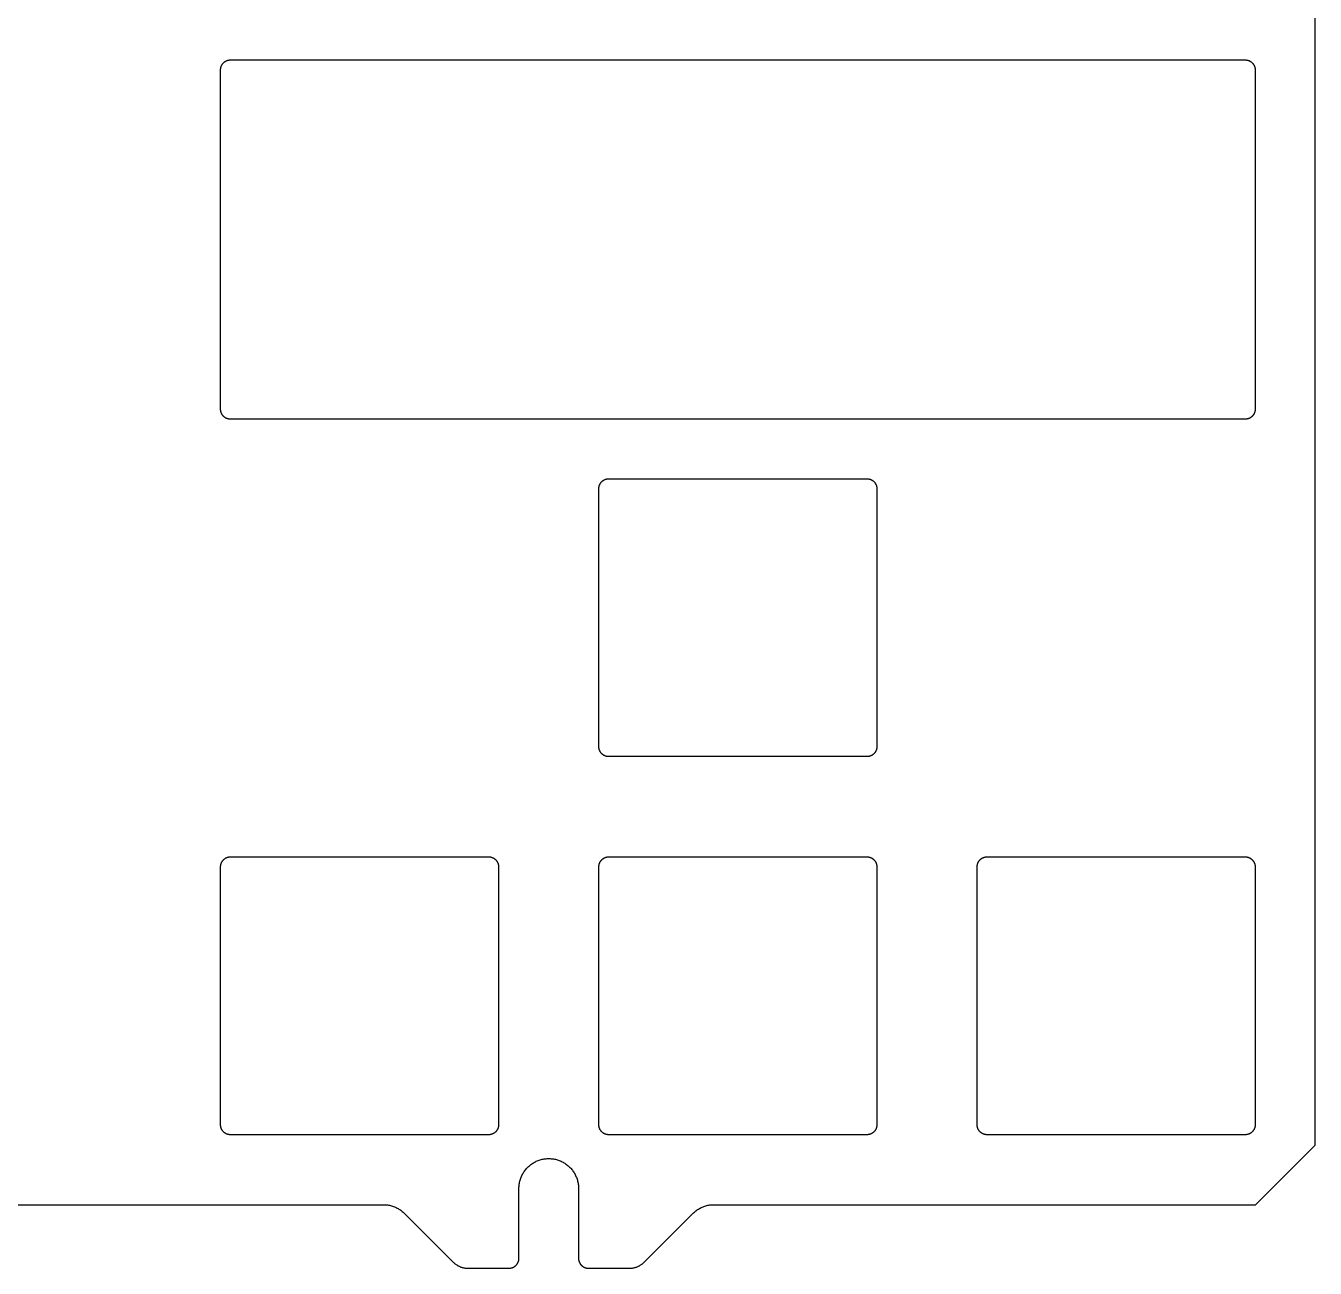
# Model space of a CAD drawing. Header units: millimetres. Extents: x 71 to 420, y -290 to -162.
# Drawn here: x 355 to 419.9, y -290.2 to -227.6 of the extents above; entities that cross this region are included whole.
import ezdxf

# ---------------------------------------------------------------- set-up
doc = ezdxf.new("R2010")
doc.units = ezdxf.units.MM
doc.layers.add('Layer 02', color=3, linetype='Continuous', true_color=0x00ff00)

msp = doc.modelspace()

# ---------------------------------------------------------------- linework, layer by layer
at = {"layer": 'Layer 02'}
for points in [[(389.616, -286.993), (416.895, -286.993), (419.895, -283.993), (419.895, -170.431), (416.895, -167.431), (410.666, -167.431)], [(364.77, -229.818), (364.77, -229.801), (364.771, -229.784), (364.773, -229.767), (364.775, -229.75), (364.777, -229.733), (364.78, -229.716), (364.784, -229.7), (364.788, -229.683), (364.793, -229.667), (364.799, -229.651), (364.805, -229.635), (364.811, -229.619), (364.818, -229.603), (364.826, -229.588), (364.834, -229.573), (364.843, -229.558), (364.852, -229.544), (364.861, -229.53), (364.872, -229.516), (364.882, -229.502), (364.893, -229.489), (364.904, -229.477), (364.916, -229.464), (364.929, -229.453), (364.941, -229.441), (364.954, -229.43), (364.968, -229.42), (364.982, -229.41), (364.996, -229.4), (365.01, -229.391), (365.025, -229.382), (365.04, -229.374), (365.055, -229.366), (365.071, -229.359), (365.086, -229.353), (365.102, -229.347), (365.119, -229.341), (365.135, -229.337), (365.152, -229.332), (365.168, -229.328), (365.185, -229.325), (365.202, -229.323), (365.219, -229.321), (365.236, -229.319), (365.253, -229.318), (365.27, -229.318)], [(364.77, -246.918), (364.77, -229.818)], [(365.27, -229.318), (416.37, -229.318)], [(416.37, -229.318), (416.387, -229.318), (416.404, -229.319), (416.421, -229.321), (416.438, -229.323), (416.455, -229.325), (416.472, -229.328), (416.488, -229.332), (416.505, -229.337), (416.521, -229.341), (416.537, -229.347), (416.553, -229.353), (416.569, -229.359), (416.585, -229.366), (416.6, -229.374), (416.615, -229.382), (416.63, -229.391), (416.644, -229.4), (416.658, -229.41), (416.672, -229.42), (416.685, -229.43), (416.699, -229.441), (416.711, -229.453), (416.723, -229.464), (416.735, -229.477), (416.747, -229.489), (416.758, -229.502), (416.768, -229.516), (416.778, -229.53), (416.788, -229.544), (416.797, -229.558), (416.806, -229.573), (416.814, -229.588), (416.821, -229.603), (416.829, -229.619), (416.835, -229.635), (416.841, -229.651), (416.846, -229.667), (416.851, -229.683), (416.856, -229.7), (416.859, -229.716), (416.863, -229.733), (416.865, -229.75), (416.867, -229.767), (416.869, -229.784), (416.87, -229.801), (416.87, -229.818)], [(416.87, -229.818), (416.87, -246.918)], [(365.27, -247.418), (365.253, -247.418), (365.236, -247.417), (365.219, -247.415), (365.202, -247.413), (365.185, -247.411), (365.168, -247.408), (365.152, -247.404), (365.135, -247.399), (365.119, -247.395), (365.102, -247.389), (365.086, -247.383), (365.071, -247.377), (365.055, -247.37), (365.04, -247.362), (365.025, -247.354), (365.01, -247.345), (364.996, -247.336), (364.982, -247.327), (364.968, -247.316), (364.954, -247.306), (364.941, -247.295), (364.929, -247.283), (364.916, -247.272), (364.904, -247.259), (364.893, -247.247), (364.882, -247.234), (364.872, -247.22), (364.861, -247.206), (364.852, -247.192), (364.843, -247.178), (364.834, -247.163), (364.826, -247.148), (364.818, -247.133), (364.811, -247.117), (364.805, -247.101), (364.799, -247.085), (364.793, -247.069), (364.788, -247.053), (364.784, -247.036), (364.78, -247.02), (364.777, -247.003), (364.775, -246.986), (364.773, -246.969), (364.771, -246.952), (364.77, -246.935), (364.77, -246.918)], [(416.87, -246.918), (416.87, -246.935), (416.869, -246.952), (416.867, -246.969), (416.865, -246.986), (416.863, -247.003), (416.859, -247.02), (416.856, -247.036), (416.851, -247.053), (416.846, -247.069), (416.841, -247.085), (416.835, -247.101), (416.829, -247.117), (416.821, -247.133), (416.814, -247.148), (416.806, -247.163), (416.797, -247.178), (416.788, -247.192), (416.778, -247.206), (416.768, -247.22), (416.758, -247.234), (416.747, -247.247), (416.735, -247.259), (416.723, -247.272), (416.711, -247.283), (416.699, -247.295), (416.685, -247.306), (416.672, -247.316), (416.658, -247.327), (416.644, -247.336), (416.63, -247.345), (416.615, -247.354), (416.6, -247.362), (416.585, -247.37), (416.569, -247.377), (416.553, -247.383), (416.537, -247.389), (416.521, -247.395), (416.505, -247.399), (416.488, -247.404), (416.472, -247.408), (416.455, -247.411), (416.438, -247.413), (416.421, -247.415), (416.404, -247.417), (416.387, -247.418), (416.37, -247.418)], [(416.37, -247.418), (365.27, -247.418)], [(383.82, -250.918), (383.82, -250.901), (383.821, -250.884), (383.823, -250.867), (383.825, -250.85), (383.827, -250.833), (383.83, -250.816), (383.834, -250.8), (383.838, -250.783), (383.843, -250.767), (383.849, -250.751), (383.855, -250.735), (383.861, -250.719), (383.868, -250.703), (383.876, -250.688), (383.884, -250.673), (383.893, -250.658), (383.902, -250.644), (383.911, -250.63), (383.922, -250.616), (383.932, -250.602), (383.943, -250.589), (383.954, -250.577), (383.966, -250.564), (383.979, -250.553), (383.991, -250.541), (384.004, -250.53), (384.018, -250.52), (384.032, -250.51), (384.046, -250.5), (384.06, -250.491), (384.075, -250.482), (384.09, -250.474), (384.105, -250.466), (384.121, -250.459), (384.136, -250.453), (384.152, -250.447), (384.169, -250.441), (384.185, -250.437), (384.202, -250.432), (384.218, -250.428), (384.235, -250.425), (384.252, -250.423), (384.269, -250.421), (384.286, -250.419), (384.303, -250.418), (384.32, -250.418)], [(384.32, -250.418), (397.32, -250.418)], [(397.32, -250.418), (397.337, -250.418), (397.354, -250.419), (397.371, -250.421), (397.388, -250.423), (397.405, -250.425), (397.422, -250.428), (397.438, -250.432), (397.455, -250.437), (397.471, -250.441), (397.487, -250.447), (397.503, -250.453), (397.519, -250.459), (397.535, -250.466), (397.55, -250.474), (397.565, -250.482), (397.58, -250.491), (397.594, -250.5), (397.608, -250.51), (397.622, -250.52), (397.635, -250.53), (397.649, -250.541), (397.661, -250.553), (397.673, -250.564), (397.685, -250.577), (397.697, -250.589), (397.708, -250.602), (397.718, -250.616), (397.728, -250.63), (397.738, -250.644), (397.747, -250.658), (397.756, -250.673), (397.764, -250.688), (397.771, -250.703), (397.779, -250.719), (397.785, -250.735), (397.791, -250.751), (397.796, -250.767), (397.801, -250.783), (397.806, -250.8), (397.809, -250.816), (397.813, -250.833), (397.815, -250.85), (397.817, -250.867), (397.819, -250.884), (397.82, -250.901), (397.82, -250.918)], [(383.82, -263.918), (383.82, -250.918)], [(397.82, -250.918), (397.82, -263.918)], [(384.32, -264.418), (384.303, -264.418), (384.286, -264.417), (384.269, -264.415), (384.252, -264.413), (384.235, -264.411), (384.218, -264.408), (384.202, -264.404), (384.185, -264.399), (384.169, -264.395), (384.152, -264.389), (384.136, -264.383), (384.121, -264.377), (384.105, -264.37), (384.09, -264.362), (384.075, -264.354), (384.06, -264.345), (384.046, -264.336), (384.032, -264.327), (384.018, -264.316), (384.004, -264.306), (383.991, -264.295), (383.979, -264.283), (383.966, -264.272), (383.954, -264.259), (383.943, -264.247), (383.932, -264.234), (383.922, -264.22), (383.911, -264.206), (383.902, -264.192), (383.893, -264.178), (383.884, -264.163), (383.876, -264.148), (383.868, -264.133), (383.861, -264.117), (383.855, -264.101), (383.849, -264.085), (383.843, -264.069), (383.838, -264.053), (383.834, -264.036), (383.83, -264.02), (383.827, -264.003), (383.825, -263.986), (383.823, -263.969), (383.821, -263.952), (383.82, -263.935), (383.82, -263.918)], [(397.82, -263.918), (397.82, -263.935), (397.819, -263.952), (397.817, -263.969), (397.815, -263.986), (397.813, -264.003), (397.809, -264.02), (397.806, -264.036), (397.801, -264.053), (397.796, -264.069), (397.791, -264.085), (397.785, -264.101), (397.779, -264.117), (397.771, -264.133), (397.764, -264.148), (397.756, -264.163), (397.747, -264.178), (397.738, -264.192), (397.728, -264.206), (397.718, -264.22), (397.708, -264.234), (397.697, -264.247), (397.685, -264.259), (397.673, -264.272), (397.661, -264.283), (397.649, -264.295), (397.635, -264.306), (397.622, -264.316), (397.608, -264.327), (397.594, -264.336), (397.58, -264.345), (397.565, -264.354), (397.55, -264.362), (397.535, -264.37), (397.519, -264.377), (397.503, -264.383), (397.487, -264.389), (397.471, -264.395), (397.455, -264.399), (397.438, -264.404), (397.422, -264.408), (397.405, -264.411), (397.388, -264.413), (397.371, -264.415), (397.354, -264.417), (397.337, -264.418), (397.32, -264.418)], [(397.32, -264.418), (384.32, -264.418)], [(364.77, -269.968), (364.77, -269.951), (364.771, -269.934), (364.773, -269.917), (364.775, -269.9), (364.777, -269.883), (364.78, -269.866), (364.784, -269.85), (364.788, -269.833), (364.793, -269.817), (364.799, -269.801), (364.805, -269.785), (364.811, -269.769), (364.818, -269.753), (364.826, -269.738), (364.834, -269.723), (364.843, -269.708), (364.852, -269.694), (364.861, -269.68), (364.872, -269.666), (364.882, -269.652), (364.893, -269.639), (364.904, -269.627), (364.916, -269.614), (364.929, -269.603), (364.941, -269.591), (364.954, -269.58), (364.968, -269.57), (364.982, -269.56), (364.996, -269.55), (365.01, -269.541), (365.025, -269.532), (365.04, -269.524), (365.055, -269.516), (365.071, -269.509), (365.086, -269.503), (365.102, -269.497), (365.119, -269.491), (365.135, -269.487), (365.152, -269.482), (365.168, -269.478), (365.185, -269.475), (365.202, -269.473), (365.219, -269.471), (365.236, -269.469), (365.253, -269.468), (365.27, -269.468)], [(365.27, -269.468), (378.27, -269.468)], [(378.27, -269.468), (378.287, -269.468), (378.304, -269.469), (378.321, -269.471), (378.338, -269.473), (378.355, -269.475), (378.372, -269.478), (378.388, -269.482), (378.405, -269.487), (378.421, -269.491), (378.437, -269.497), (378.453, -269.503), (378.469, -269.509), (378.485, -269.516), (378.5, -269.524), (378.515, -269.532), (378.53, -269.541), (378.544, -269.55), (378.558, -269.56), (378.572, -269.57), (378.585, -269.58), (378.599, -269.591), (378.611, -269.603), (378.623, -269.614), (378.635, -269.627), (378.647, -269.639), (378.658, -269.652), (378.668, -269.666), (378.678, -269.68), (378.688, -269.694), (378.697, -269.708), (378.706, -269.723), (378.714, -269.738), (378.721, -269.753), (378.729, -269.769), (378.735, -269.785), (378.741, -269.801), (378.746, -269.817), (378.751, -269.833), (378.756, -269.85), (378.759, -269.866), (378.763, -269.883), (378.765, -269.9), (378.767, -269.917), (378.769, -269.934), (378.77, -269.951), (378.77, -269.968)], [(383.82, -269.968), (383.82, -269.951), (383.821, -269.934), (383.823, -269.917), (383.825, -269.9), (383.827, -269.883), (383.83, -269.866), (383.834, -269.85), (383.838, -269.833), (383.843, -269.817), (383.849, -269.801), (383.855, -269.785), (383.861, -269.769), (383.868, -269.753), (383.876, -269.738), (383.884, -269.723), (383.893, -269.708), (383.902, -269.694), (383.911, -269.68), (383.922, -269.666), (383.932, -269.652), (383.943, -269.639), (383.954, -269.627), (383.966, -269.614), (383.979, -269.603), (383.991, -269.591), (384.004, -269.58), (384.018, -269.57), (384.032, -269.56), (384.046, -269.55), (384.06, -269.541), (384.075, -269.532), (384.09, -269.524), (384.105, -269.516), (384.121, -269.509), (384.136, -269.503), (384.152, -269.497), (384.169, -269.491), (384.185, -269.487), (384.202, -269.482), (384.218, -269.478), (384.235, -269.475), (384.252, -269.473), (384.269, -269.471), (384.286, -269.469), (384.303, -269.468), (384.32, -269.468)], [(384.32, -269.468), (397.32, -269.468)], [(397.32, -269.468), (397.337, -269.468), (397.354, -269.469), (397.371, -269.471), (397.388, -269.473), (397.405, -269.475), (397.422, -269.478), (397.438, -269.482), (397.455, -269.487), (397.471, -269.491), (397.487, -269.497), (397.503, -269.503), (397.519, -269.509), (397.535, -269.516), (397.55, -269.524), (397.565, -269.532), (397.58, -269.541), (397.594, -269.55), (397.608, -269.56), (397.622, -269.57), (397.635, -269.58), (397.649, -269.591), (397.661, -269.603), (397.673, -269.614), (397.685, -269.627), (397.697, -269.639), (397.708, -269.652), (397.718, -269.666), (397.728, -269.68), (397.738, -269.694), (397.747, -269.708), (397.756, -269.723), (397.764, -269.738), (397.771, -269.753), (397.779, -269.769), (397.785, -269.785), (397.791, -269.801), (397.796, -269.817), (397.801, -269.833), (397.806, -269.85), (397.809, -269.866), (397.813, -269.883), (397.815, -269.9), (397.817, -269.917), (397.819, -269.934), (397.82, -269.951), (397.82, -269.968)], [(402.87, -269.968), (402.87, -269.951), (402.871, -269.934), (402.873, -269.917), (402.875, -269.9), (402.877, -269.883), (402.88, -269.866), (402.884, -269.85), (402.888, -269.833), (402.893, -269.817), (402.899, -269.801), (402.905, -269.785), (402.911, -269.769), (402.918, -269.753), (402.926, -269.738), (402.934, -269.723), (402.943, -269.708), (402.952, -269.694), (402.961, -269.68), (402.972, -269.666), (402.982, -269.652), (402.993, -269.639), (403.004, -269.627), (403.016, -269.614), (403.029, -269.603), (403.041, -269.591), (403.054, -269.58), (403.068, -269.57), (403.082, -269.56), (403.096, -269.55), (403.11, -269.541), (403.125, -269.532), (403.14, -269.524), (403.155, -269.516), (403.171, -269.509), (403.186, -269.503), (403.202, -269.497), (403.219, -269.491), (403.235, -269.487), (403.252, -269.482), (403.268, -269.478), (403.285, -269.475), (403.302, -269.473), (403.319, -269.471), (403.336, -269.469), (403.353, -269.468), (403.37, -269.468)], [(403.37, -269.468), (416.37, -269.468)], [(416.37, -269.468), (416.387, -269.468), (416.404, -269.469), (416.421, -269.471), (416.438, -269.473), (416.455, -269.475), (416.472, -269.478), (416.488, -269.482), (416.505, -269.487), (416.521, -269.491), (416.537, -269.497), (416.553, -269.503), (416.569, -269.509), (416.585, -269.516), (416.6, -269.524), (416.615, -269.532), (416.63, -269.541), (416.644, -269.55), (416.658, -269.56), (416.672, -269.57), (416.685, -269.58), (416.699, -269.591), (416.711, -269.603), (416.723, -269.614), (416.735, -269.627), (416.747, -269.639), (416.758, -269.652), (416.768, -269.666), (416.778, -269.68), (416.788, -269.694), (416.797, -269.708), (416.806, -269.723), (416.814, -269.738), (416.821, -269.753), (416.829, -269.769), (416.835, -269.785), (416.841, -269.801), (416.846, -269.817), (416.851, -269.833), (416.856, -269.85), (416.859, -269.866), (416.863, -269.883), (416.865, -269.9), (416.867, -269.917), (416.869, -269.934), (416.87, -269.951), (416.87, -269.968)], [(364.77, -282.968), (364.77, -269.968)], [(378.77, -269.968), (378.77, -282.968)], [(383.82, -282.968), (383.82, -269.968)], [(397.82, -269.968), (397.82, -282.968)], [(402.87, -282.968), (402.87, -269.968)], [(416.87, -269.968), (416.87, -282.968)], [(365.27, -283.468), (365.253, -283.468), (365.236, -283.467), (365.219, -283.465), (365.202, -283.463), (365.185, -283.461), (365.168, -283.458), (365.152, -283.454), (365.135, -283.449), (365.119, -283.445), (365.102, -283.439), (365.086, -283.433), (365.071, -283.427), (365.055, -283.42), (365.04, -283.412), (365.025, -283.404), (365.01, -283.395), (364.996, -283.386), (364.982, -283.377), (364.968, -283.366), (364.954, -283.356), (364.941, -283.345), (364.929, -283.333), (364.916, -283.322), (364.904, -283.309), (364.893, -283.297), (364.882, -283.284), (364.872, -283.27), (364.861, -283.256), (364.852, -283.242), (364.843, -283.228), (364.834, -283.213), (364.826, -283.198), (364.818, -283.183), (364.811, -283.167), (364.805, -283.151), (364.799, -283.135), (364.793, -283.119), (364.788, -283.103), (364.784, -283.086), (364.78, -283.07), (364.777, -283.053), (364.775, -283.036), (364.773, -283.019), (364.771, -283.002), (364.77, -282.985), (364.77, -282.968)], [(378.77, -282.968), (378.77, -282.985), (378.769, -283.002), (378.767, -283.019), (378.765, -283.036), (378.763, -283.053), (378.759, -283.07), (378.756, -283.086), (378.751, -283.103), (378.746, -283.119), (378.741, -283.135), (378.735, -283.151), (378.729, -283.167), (378.721, -283.183), (378.714, -283.198), (378.706, -283.213), (378.697, -283.228), (378.688, -283.242), (378.678, -283.256), (378.668, -283.27), (378.658, -283.284), (378.647, -283.297), (378.635, -283.309), (378.623, -283.322), (378.611, -283.333), (378.599, -283.345), (378.585, -283.356), (378.572, -283.366), (378.558, -283.377), (378.544, -283.386), (378.53, -283.395), (378.515, -283.404), (378.5, -283.412), (378.485, -283.42), (378.469, -283.427), (378.453, -283.433), (378.437, -283.439), (378.421, -283.445), (378.405, -283.449), (378.388, -283.454), (378.372, -283.458), (378.355, -283.461), (378.338, -283.463), (378.321, -283.465), (378.304, -283.467), (378.287, -283.468), (378.27, -283.468)], [(384.32, -283.468), (384.303, -283.468), (384.286, -283.467), (384.269, -283.465), (384.252, -283.463), (384.235, -283.461), (384.218, -283.458), (384.202, -283.454), (384.185, -283.449), (384.169, -283.445), (384.152, -283.439), (384.136, -283.433), (384.121, -283.427), (384.105, -283.42), (384.09, -283.412), (384.075, -283.404), (384.06, -283.395), (384.046, -283.386), (384.032, -283.377), (384.018, -283.366), (384.004, -283.356), (383.991, -283.345), (383.979, -283.333), (383.966, -283.322), (383.954, -283.309), (383.943, -283.297), (383.932, -283.284), (383.922, -283.27), (383.911, -283.256), (383.902, -283.242), (383.893, -283.228), (383.884, -283.213), (383.876, -283.198), (383.868, -283.183), (383.861, -283.167), (383.855, -283.151), (383.849, -283.135), (383.843, -283.119), (383.838, -283.103), (383.834, -283.086), (383.83, -283.07), (383.827, -283.053), (383.825, -283.036), (383.823, -283.019), (383.821, -283.002), (383.82, -282.985), (383.82, -282.968)], [(397.82, -282.968), (397.82, -282.985), (397.819, -283.002), (397.817, -283.019), (397.815, -283.036), (397.813, -283.053), (397.809, -283.07), (397.806, -283.086), (397.801, -283.103), (397.796, -283.119), (397.791, -283.135), (397.785, -283.151), (397.779, -283.167), (397.771, -283.183), (397.764, -283.198), (397.756, -283.213), (397.747, -283.228), (397.738, -283.242), (397.728, -283.256), (397.718, -283.27), (397.708, -283.284), (397.697, -283.297), (397.685, -283.309), (397.673, -283.322), (397.661, -283.333), (397.649, -283.345), (397.635, -283.356), (397.622, -283.366), (397.608, -283.377), (397.594, -283.386), (397.58, -283.395), (397.565, -283.404), (397.55, -283.412), (397.535, -283.42), (397.519, -283.427), (397.503, -283.433), (397.487, -283.439), (397.471, -283.445), (397.455, -283.449), (397.438, -283.454), (397.422, -283.458), (397.405, -283.461), (397.388, -283.463), (397.371, -283.465), (397.354, -283.467), (397.337, -283.468), (397.32, -283.468)], [(403.37, -283.468), (403.353, -283.468), (403.336, -283.467), (403.319, -283.465), (403.302, -283.463), (403.285, -283.461), (403.268, -283.458), (403.252, -283.454), (403.235, -283.449), (403.219, -283.445), (403.202, -283.439), (403.186, -283.433), (403.171, -283.427), (403.155, -283.42), (403.14, -283.412), (403.125, -283.404), (403.11, -283.395), (403.096, -283.386), (403.082, -283.377), (403.068, -283.366), (403.054, -283.356), (403.041, -283.345), (403.029, -283.333), (403.016, -283.322), (403.004, -283.309), (402.993, -283.297), (402.982, -283.284), (402.972, -283.27), (402.961, -283.256), (402.952, -283.242), (402.943, -283.228), (402.934, -283.213), (402.926, -283.198), (402.918, -283.183), (402.911, -283.167), (402.905, -283.151), (402.899, -283.135), (402.893, -283.119), (402.888, -283.103), (402.884, -283.086), (402.88, -283.07), (402.877, -283.053), (402.875, -283.036), (402.873, -283.019), (402.871, -283.002), (402.87, -282.985), (402.87, -282.968)], [(416.87, -282.968), (416.87, -282.985), (416.869, -283.002), (416.867, -283.019), (416.865, -283.036), (416.863, -283.053), (416.859, -283.07), (416.856, -283.086), (416.851, -283.103), (416.846, -283.119), (416.841, -283.135), (416.835, -283.151), (416.829, -283.167), (416.821, -283.183), (416.814, -283.198), (416.806, -283.213), (416.797, -283.228), (416.788, -283.242), (416.778, -283.256), (416.768, -283.27), (416.758, -283.284), (416.747, -283.297), (416.735, -283.309), (416.723, -283.322), (416.711, -283.333), (416.699, -283.345), (416.685, -283.356), (416.672, -283.366), (416.658, -283.377), (416.644, -283.386), (416.63, -283.395), (416.615, -283.404), (416.6, -283.412), (416.585, -283.42), (416.569, -283.427), (416.553, -283.433), (416.537, -283.439), (416.521, -283.445), (416.505, -283.449), (416.488, -283.454), (416.472, -283.458), (416.455, -283.461), (416.438, -283.463), (416.421, -283.465), (416.404, -283.467), (416.387, -283.468), (416.37, -283.468)], [(378.27, -283.468), (365.27, -283.468)], [(397.32, -283.468), (384.32, -283.468)], [(416.37, -283.468), (403.37, -283.468)], [(379.795, -286.168), (379.796, -286.116), (379.798, -286.065), (379.803, -286.013), (379.809, -285.962), (379.817, -285.91), (379.827, -285.86), (379.839, -285.809), (379.852, -285.759), (379.867, -285.709), (379.883, -285.66), (379.902, -285.612), (379.922, -285.564), (379.943, -285.517), (379.967, -285.471), (379.992, -285.426), (380.018, -285.381), (380.046, -285.337), (380.075, -285.295), (380.106, -285.253), (380.138, -285.213), (380.172, -285.173), (380.207, -285.135), (380.243, -285.098), (380.281, -285.063), (380.32, -285.028), (380.36, -284.995), (380.401, -284.964), (380.443, -284.934), (380.486, -284.905), (380.53, -284.878), (380.575, -284.852), (380.621, -284.828), (380.668, -284.806), (380.715, -284.785), (380.763, -284.766), (380.812, -284.748), (380.861, -284.732), (380.911, -284.718), (380.961, -284.706), (381.012, -284.695), (381.063, -284.686), (381.114, -284.679), (381.166, -284.674), (381.217, -284.67), (381.269, -284.668), (381.321, -284.668), (381.373, -284.67), (381.424, -284.674), (381.476, -284.679), (381.527, -284.686), (381.578, -284.695), (381.629, -284.706), (381.679, -284.718), (381.729, -284.732), (381.778, -284.748), (381.827, -284.766), (381.875, -284.785), (381.922, -284.806), (381.969, -284.828), (382.015, -284.852), (382.06, -284.878), (382.104, -284.905), (382.147, -284.934), (382.189, -284.964), (382.23, -284.995), (382.27, -285.028), (382.309, -285.063), (382.346, -285.098), (382.383, -285.135), (382.418, -285.173), (382.451, -285.213), (382.484, -285.253), (382.514, -285.295), (382.544, -285.337), (382.572, -285.381), (382.598, -285.426), (382.623, -285.471), (382.646, -285.517), (382.668, -285.564), (382.688, -285.612), (382.706, -285.66), (382.723, -285.709), (382.738, -285.759), (382.751, -285.809), (382.763, -285.86), (382.773, -285.91), (382.781, -285.962), (382.787, -286.013), (382.791, -286.065), (382.794, -286.116), (382.795, -286.168)], [(379.795, -289.693), (379.795, -286.168)], [(382.795, -286.168), (382.795, -289.693)], [(294.366, -286.993), (372.974, -286.993)], [(372.974, -286.993), (373.025, -286.994), (373.076, -286.997), (373.127, -287.001), (373.178, -287.007), (373.228, -287.015), (373.279, -287.024), (373.329, -287.036), (373.378, -287.049), (373.427, -287.063), (373.476, -287.08), (373.524, -287.098), (373.571, -287.117), (373.618, -287.138), (373.664, -287.161), (373.709, -287.186), (373.753, -287.211), (373.796, -287.239), (373.839, -287.268), (373.88, -287.298), (373.92, -287.329), (373.959, -287.362), (373.997, -287.397), (374.034, -287.432)], [(388.556, -287.432), (388.592, -287.397), (388.63, -287.362), (388.67, -287.329), (388.71, -287.298), (388.751, -287.268), (388.794, -287.239), (388.837, -287.211), (388.881, -287.186), (388.926, -287.161), (388.972, -287.138), (389.019, -287.117), (389.066, -287.098), (389.114, -287.08), (389.162, -287.063), (389.212, -287.049), (389.261, -287.036), (389.311, -287.024), (389.361, -287.015), (389.412, -287.007), (389.463, -287.001), (389.514, -286.997), (389.565, -286.994), (389.616, -286.993)], [(374.034, -287.432), (376.502, -289.9)], [(386.088, -289.9), (388.556, -287.432)], [(376.502, -289.9), (376.527, -289.924), (376.552, -289.947), (376.578, -289.969), (376.605, -289.99), (376.632, -290.01), (376.661, -290.029), (376.69, -290.047), (376.719, -290.065), (376.749, -290.081), (376.78, -290.096), (376.811, -290.11), (376.842, -290.123), (376.874, -290.135), (376.907, -290.146), (376.939, -290.156), (376.972, -290.165), (377.006, -290.172), (377.039, -290.178), (377.073, -290.184), (377.107, -290.188), (377.141, -290.191), (377.175, -290.192), (377.209, -290.193)], [(377.209, -290.193), (379.295, -290.193)], [(379.295, -290.193), (379.307, -290.193), (379.319, -290.192), (379.332, -290.192), (379.344, -290.191), (379.356, -290.189), (379.368, -290.187), (379.38, -290.185), (379.392, -290.183), (379.404, -290.181), (379.416, -290.178), (379.428, -290.175), (379.44, -290.171), (379.452, -290.167), (379.463, -290.163), (379.475, -290.159), (379.486, -290.155), (379.497, -290.15), (379.509, -290.145), (379.52, -290.139), (379.53, -290.134), (379.541, -290.128), (379.552, -290.122), (379.562, -290.115), (379.573, -290.109), (379.583, -290.102), (379.593, -290.094), (379.602, -290.087), (379.612, -290.079), (379.621, -290.072), (379.631, -290.063), (379.64, -290.055), (379.648, -290.047), (379.657, -290.038), (379.665, -290.029), (379.673, -290.02), (379.681, -290.01), (379.689, -290.001), (379.696, -289.991), (379.703, -289.981), (379.71, -289.971), (379.717, -289.96), (379.723, -289.95), (379.73, -289.939), (379.735, -289.929), (379.741, -289.918), (379.746, -289.907), (379.752, -289.895), (379.756, -289.884), (379.761, -289.873), (379.765, -289.861), (379.769, -289.85), (379.773, -289.838), (379.776, -289.826), (379.78, -289.814), (379.782, -289.802), (379.785, -289.79), (379.787, -289.778), (379.789, -289.766), (379.791, -289.754), (379.792, -289.742), (379.794, -289.73), (379.794, -289.718), (379.795, -289.705), (379.795, -289.693)], [(382.795, -289.693), (382.795, -289.705), (382.796, -289.718), (382.796, -289.73), (382.797, -289.742), (382.799, -289.754), (382.8, -289.766), (382.802, -289.778), (382.805, -289.79), (382.807, -289.802), (382.81, -289.814), (382.813, -289.826), (382.817, -289.838), (382.821, -289.85), (382.825, -289.861), (382.829, -289.873), (382.833, -289.884), (382.838, -289.895), (382.843, -289.907), (382.849, -289.918), (382.854, -289.929), (382.86, -289.939), (382.866, -289.95), (382.873, -289.96), (382.879, -289.971), (382.886, -289.981), (382.893, -289.991), (382.901, -290.001), (382.908, -290.01), (382.916, -290.02), (382.924, -290.029), (382.933, -290.038), (382.941, -290.047), (382.95, -290.055), (382.959, -290.063), (382.968, -290.072), (382.978, -290.079), (382.987, -290.087), (382.997, -290.094), (383.007, -290.102), (383.017, -290.109), (383.028, -290.115), (383.038, -290.122), (383.049, -290.128), (383.059, -290.134), (383.07, -290.139), (383.081, -290.145), (383.092, -290.15), (383.104, -290.155), (383.115, -290.159), (383.127, -290.163), (383.138, -290.167), (383.15, -290.171), (383.162, -290.175), (383.174, -290.178), (383.185, -290.181), (383.197, -290.183), (383.21, -290.185), (383.222, -290.187), (383.234, -290.189), (383.246, -290.191), (383.258, -290.192), (383.27, -290.192), (383.283, -290.193), (383.295, -290.193)], [(383.295, -290.193), (385.381, -290.193)], [(385.381, -290.193), (385.415, -290.192), (385.449, -290.191), (385.483, -290.188), (385.517, -290.184), (385.551, -290.178), (385.584, -290.172), (385.617, -290.165), (385.65, -290.156), (385.683, -290.146), (385.716, -290.135), (385.748, -290.123), (385.779, -290.11), (385.81, -290.096), (385.841, -290.081), (385.871, -290.065), (385.9, -290.047), (385.929, -290.029), (385.957, -290.01), (385.985, -289.99), (386.012, -289.969), (386.038, -289.947), (386.063, -289.924), (386.088, -289.9)]]:
    msp.add_lwpolyline(points, dxfattribs=at)

doc.saveas('drawing.dxf')
